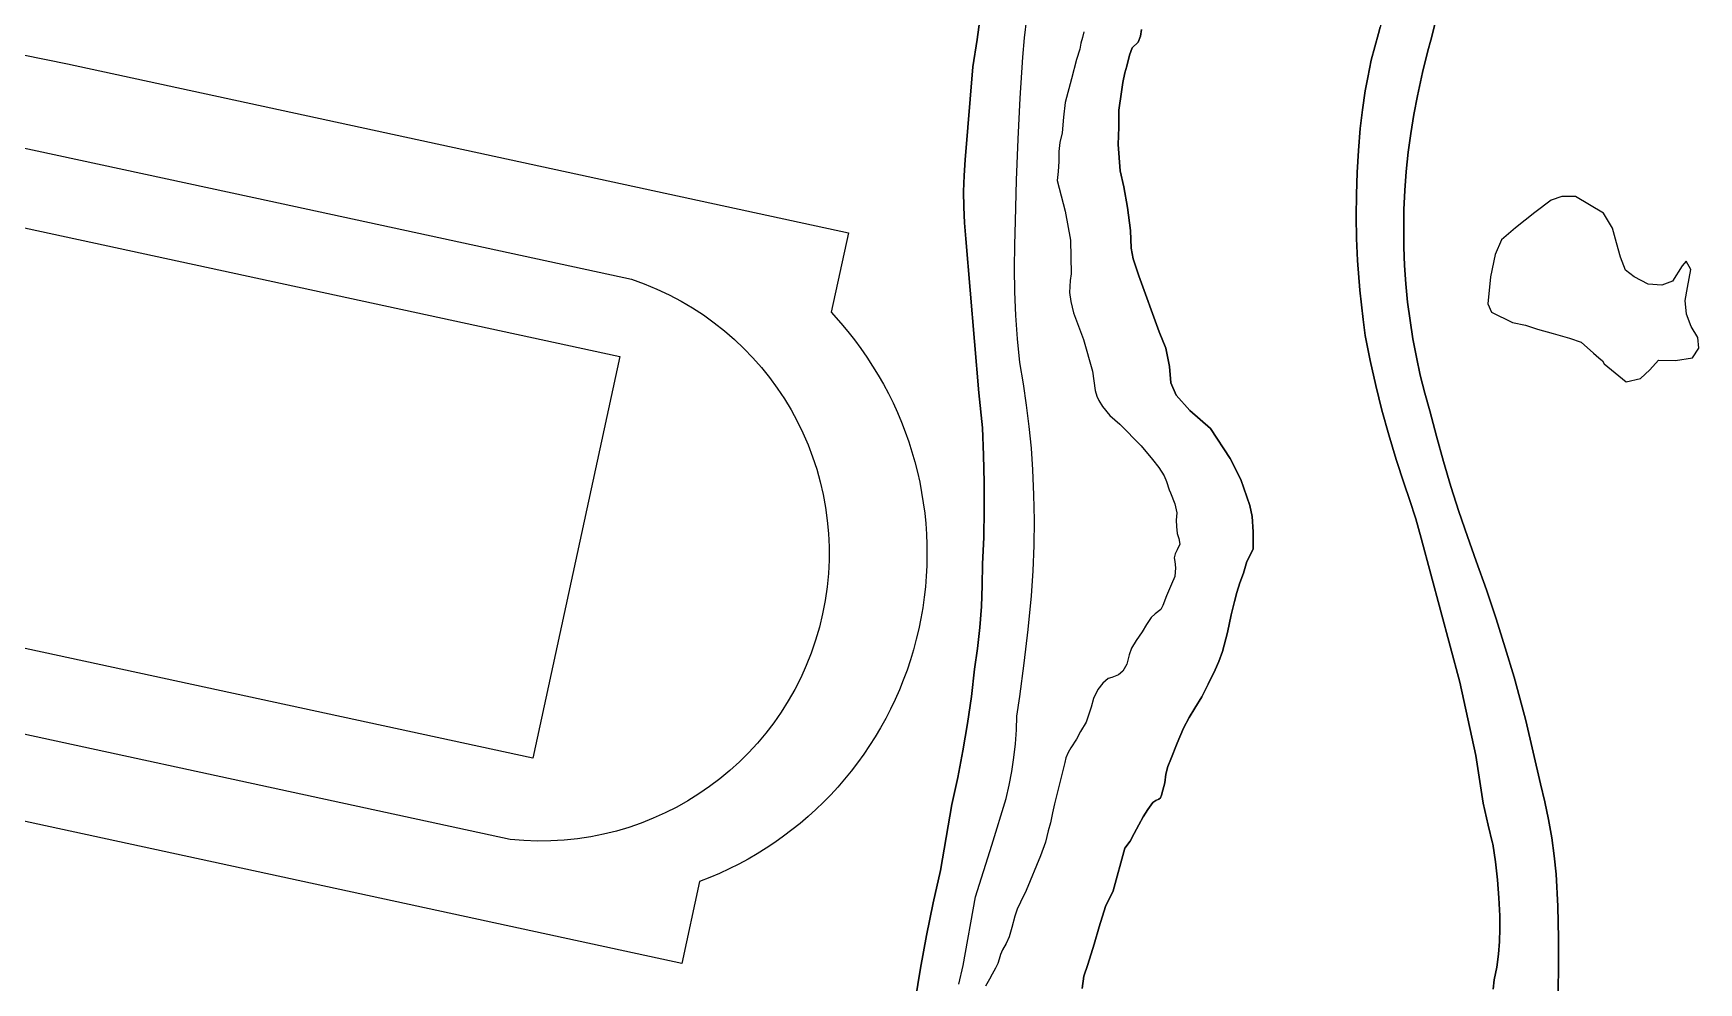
# Model space of a CAD drawing. Header units: inches. Extents: x 1273557 to 1282364, y 239587 to 246310.
# Drawn here: x 1279336 to 1280027, y 242800 to 243194 of the extents above; entities that cross this region are included whole.
import ezdxf

# ---------------------------------------------------------------- set-up
doc = ezdxf.new("R2010")
doc.units = ezdxf.units.IN
doc.header["$MEASUREMENT"] = 0
for name, color, linetype in [('GRASS', 3, 'Continuous'), ('GRASS-ISLAND', 22, 'Continuous'), ('MISC-SURF-FEAT', 40, 'Continuous'), ('STREET-UW', 50, 'Continuous'), ('Water_Source', 133, 'Continuous')]:
    doc.layers.add(name, color=color, linetype=linetype)

msp = doc.modelspace()

# ---------------------------------------------------------------- linework, layer by layer
at = {"layer": 'GRASS'}
for points in [[(1279702.17, 242792.65), (1279704.36, 242806.26), (1279706.85, 242819.82), (1279709.64, 242833.32), (1279712.73, 242846.76), (1279717.38, 242874.2), (1279719.81, 242885.31), (1279721.97, 242896.48), (1279723.86, 242907.7), (1279725.49, 242918.96), (1279726.85, 242930.26), (1279728.05, 242938.93), (1279728.98, 242947.63), (1279729.64, 242956.35), (1279730.03, 242965.1), (1279730.14, 242973.85), (1279730.6, 242985.15), (1279730.82, 242996.47), (1279730.8, 243007.78), (1279730.55, 243019.09), (1279730.06, 243030.39), (1279728.57, 243045), (1279723.19, 243108.93), (1279722.64, 243115.46), (1279722.34, 243122.01), (1279722.29, 243128.57), (1279722.49, 243135.12), (1279722.94, 243141.66), (1279726.16, 243180.31), (1279727.96, 243191.54), (1279729.48, 243202.8)], [(1279720.3, 242799.55), (1279722.12, 242807.33), (1279727.26, 242835.8), (1279733.94, 242857.29), (1279739.94, 242876.61), (1279741.21, 242882.24), (1279742.27, 242887.91), (1279743.12, 242893.62), (1279743.74, 242899.35), (1279744.15, 242905.11), (1279744.35, 242910.88), (1279745.55, 242918.97), (1279747.39, 242932.84), (1279749, 242946.75), (1279750.4, 242960.68), (1279751.09, 242971.15), (1279751.5, 242981.63), (1279751.63, 242992.12), (1279751.48, 243002.61), (1279751.05, 243013.09), (1279750.38, 243022.03), (1279749.5, 243030.96), (1279748.41, 243039.86), (1279747.12, 243048.74), (1279745.63, 243057.58), (1279744.68, 243067.33), (1279743.99, 243077.1), (1279743.56, 243086.88), (1279743.38, 243096.67), (1279743.46, 243106.46), (1279743.8, 243116.25), (1279744.26, 243133.26), (1279744.92, 243150.27), (1279745.77, 243167.27), (1279746.82, 243184.25), (1279747.56, 243192.3), (1279748.49, 243200.34)], [(1279918.04, 243198.95), (1279916.2, 243191.39), (1279914.93, 243186.93), (1279912.71, 243177.86), (1279910.61, 243168.25), (1279909.08, 243160.47), (1279907.79, 243152.64), (1279906.74, 243144.78), (1279905.92, 243136.89), (1279905.33, 243128.98), (1279904.99, 243121.06), (1279904.88, 243113.13), (1279904.95, 243105.47), (1279905.25, 243097.81), (1279905.78, 243090.17), (1279906.53, 243082.54), (1279907.5, 243074.94), (1279908.7, 243067.37), (1279910.13, 243059.83), (1279911.77, 243052.34), (1279913.64, 243044.91), (1279915.72, 243037.53), (1279918.46, 243026.99), (1279921.39, 243016.51), (1279924.51, 243006.08), (1279927.82, 242995.71), (1279931.31, 242985.41), (1279934.99, 242975.17), (1279939.2, 242963.21), (1279943.22, 242951.19), (1279947.04, 242939.1), (1279950.66, 242926.96), (1279954.08, 242914.75), (1279955.57, 242908.99), (1279961.63, 242882.73), (1279963.42, 242875.33), (1279964.97, 242867.88), (1279966.29, 242860.39), (1279967.36, 242852.85), (1279968.2, 242845.29), (1279968.78, 242831.91), (1279969.08, 242818.53), (1279969.12, 242805.14), (1279968.48, 242773.38)], [(1279772.11, 243194.77), (1279771.6, 243192.36), (1279770.91, 243190.04), (1279770.49, 243187.63), (1279769.12, 243183.26), (1279767.03, 243175.23), (1279764.44, 243165.45), (1279763.66, 243159.36), (1279763.14, 243152.9), (1279762.23, 243148.88), (1279761.77, 243145.12), (1279761.76, 243140.99), (1279761.47, 243136.77), (1279761.11, 243133.1), (1279764.38, 243120.35), (1279766.68, 243108.34), (1279766.86, 243094.41), (1279766.52, 243091.54), (1279766.21, 243086.61), (1279766.75, 243082.82), (1279767.89, 243078.12), (1279772.01, 243067.15), (1279775.72, 243054.02), (1279776.86, 243045.91), (1279777.62, 243043.65), (1279778.38, 243041.83), (1279779.84, 243039.28), (1279782.89, 243035.52), (1279787.11, 243031.91), (1279795.96, 243022.97), (1279800.67, 243017.37), (1279803.28, 243013.98), (1279805.44, 243010.6), (1279806.45, 243008.24), (1279807.53, 243004.71), (1279808.13, 243003.52), (1279809.9, 242998.9), (1279810.79, 242995.19), (1279810.54, 242992.14), (1279810.56, 242989.54), (1279810.94, 242986.65), (1279811.6, 242984.48), (1279811.99, 242982.22), (1279810.94, 242979.82), (1279810.09, 242978.23), (1279809.69, 242976.53), (1279809.92, 242975), (1279810.21, 242972.39), (1279809.94, 242968.71), (1279808.52, 242965.6), (1279806.42, 242960.8), (1279804.97, 242956.8), (1279804.12, 242955.11), (1279801.82, 242953.28), (1279800.08, 242951.8), (1279798.21, 242948.88), (1279796.33, 242945.87), (1279793.9, 242942.16), (1279791.94, 242939.07), (1279790.97, 242936.22), (1279789.97, 242932.38), (1279788.28, 242929.55), (1279786.54, 242927.98), (1279783.81, 242926.88), (1279782.28, 242926.47), (1279780.07, 242924.55), (1279778.02, 242921.81), (1279776.13, 242918.09), (1279775.15, 242914.61), (1279773.1, 242908.37), (1279770.84, 242904.39), (1279769.15, 242901.28), (1279766.81, 242897.66), (1279765.68, 242895.8), (1279764.73, 242893.49), (1279764.32, 242891.52), (1279759.93, 242874.48), (1279759.21, 242870.63), (1279758.29, 242866.52), (1279757.31, 242863.22), (1279756.2, 242858.58), (1279754.17, 242852.88), (1279748.24, 242838.48), (1279745.87, 242833.6), (1279744.53, 242830.66), (1279743.47, 242827.82), (1279742.28, 242823.09), (1279741.19, 242819.25), (1279739.95, 242816.49), (1279738.45, 242813.84), (1279737.59, 242811.88), (1279737, 242809.92), (1279736.51, 242808.23), (1279735.56, 242806.27), (1279734.15, 242803.7), (1279733.02, 242801.67), (1279731.33, 242798.83)], [(1279796.04, 243195.71), (1279795.7, 243192.93), (1279794.65, 243190.44), (1279792.25, 243188.08), (1279791.09, 243185.14), (1279789.99, 243180.5), (1279789.11, 243177.82), (1279788.29, 243173.8), (1279787.74, 243169.95), (1279786.65, 243162.34), (1279786.65, 243155.16), (1279786.47, 243147.97), (1279787.18, 243137.09), (1279788.72, 243130.49), (1279790.29, 243121.82), (1279791.58, 243112.36), (1279791.85, 243105.07), (1279792.63, 243100.65), (1279794.97, 243093.58), (1279803.45, 243070.28), (1279806.24, 243063.47), (1279807.76, 243055.88), (1279808.21, 243049.13), (1279810.51, 243043.96), (1279816.19, 243037.7), (1279824.71, 243030.12), (1279832.84, 243017.78), (1279837.29, 243009.05), (1279841.06, 242998.26), (1279842.02, 242993.65), (1279842.4, 242987.35), (1279842.49, 242980.07), (1279839.84, 242974.93), (1279838.37, 242970.21), (1279836.92, 242966.11), (1279835.65, 242962.1), (1279834.66, 242958.44), (1279833.35, 242952.9), (1279831.73, 242945.58), (1279829.64, 242937.64), (1279828.19, 242933.54), (1279826.66, 242930.07), (1279823.73, 242924.13), (1279821.17, 242918.89), (1279818.26, 242914.12), (1279815.83, 242910.31), (1279813.56, 242905.79), (1279810.88, 242899.57), (1279808.2, 242892.99), (1279806.95, 242889.88), (1279806.16, 242886.75), (1279805.7, 242883.17), (1279804.91, 242880.05), (1279804.41, 242877.99), (1279803.93, 242876.93), (1279803.28, 242876.31), (1279802.01, 242875.81), (1279800.83, 242875.03), (1279798.78, 242872.12), (1279796.81, 242869.02), (1279794.93, 242865.74), (1279793.04, 242862.11), (1279791.35, 242859.01), (1279789.2, 242856.01), (1279784.35, 242838.34), (1279782.83, 242835.15), (1279781.32, 242832.22), (1279779.76, 242827.41), (1279778.49, 242823.4), (1279776.42, 242816.26), (1279773.78, 242807.7), (1279772.13, 242802.89), (1279771.46, 242797.79)], [(1279942.01, 242797.56), (1279942.49, 242801.47), (1279943.47, 242806.71), (1279944.18, 242811.99), (1279944.64, 242817.3), (1279944.83, 242822.63), (1279944.76, 242827.96), (1279944.4, 242835.44), (1279943.79, 242842.91), (1279942.95, 242850.36), (1279941.87, 242857.77), (1279941.78, 242858.09), (1279939.92, 242865.54), (1279937.87, 242874.71), (1279934.84, 242894.5), (1279928.21, 242924.98), (1279912.18, 242984.64), (1279909.86, 242992.69), (1279907.33, 243000.67), (1279905.04, 243007.28), (1279901.75, 243017.36), (1279898.7, 243027.51), (1279895.88, 243037.73), (1279893.3, 243048.01), (1279890.96, 243058.35), (1279888.85, 243068.74), (1279888.03, 243075.37), (1279886.75, 243087.64), (1279885.71, 243099.94), (1279885.33, 243109.05), (1279885.17, 243118.17), (1279885.25, 243127.29), (1279885.56, 243136.41), (1279886.1, 243145.52), (1279886.87, 243154.61), (1279887.73, 243162.47), (1279888.86, 243170.3), (1279890.06, 243175.82), (1279891.45, 243183.09), (1279894.4, 243194.07), (1279895.08, 243196.7)]]:
    msp.add_lwpolyline(points, dxfattribs=at)
at = {"layer": 'GRASS-ISLAND'}
msp.add_lwpolyline([(1280022.7, 243088.7), (1280024.02, 243096.17), (1280022.07, 243099.63), (1280020.42, 243097.62), (1280016.4, 243091.36), (1280012.03, 243089.65), (1280006.36, 243090.02), (1280000.52, 243093.13), (1279996.96, 243095.94), (1279994.82, 243101.23), (1279993.15, 243107.18), (1279991.49, 243113.37), (1279987.78, 243119.6), (1279976.13, 243126.49), (1279970.44, 243126.41), (1279966.09, 243124.93), (1279959.36, 243119.87), (1279951.24, 243113.48), (1279945.43, 243108.4), (1279942.77, 243102.32), (1279940.94, 243093.05), (1279939.75, 243081.93), (1279941.26, 243078.48), (1279950.01, 243074.17), (1279955.45, 243073.12), (1279960.41, 243071.4), (1279966.96, 243069.65), (1279973.73, 243067.65), (1279978.46, 243065.94), (1279983.58, 243061.49), (1279985.8, 243059.56), (1279987.36, 243058.21), (1279988.02, 243057.05), (1279997.14, 243049.55), (1280003.09, 243050.99), (1280007.05, 243054.53), (1280010.56, 243058.53), (1280017.61, 243058.35), (1280024.69, 243059.54), (1280027.29, 243063.57), (1280026.94, 243067.89), (1280024.11, 243072.51), (1280022.19, 243077.57), (1280021.65, 243083.26)], close=True, dxfattribs=at)
at = {"layer": 'MISC-SURF-FEAT'}
for points in [[(1279350.4, 243181.45), (1279674.45, 243111.33), (1279667.33, 243078.42), (1279671.31, 243073.85, -0.52327), (1279612.75, 242842.18), (1279605.39, 242808.17), (1279146.79, 242907.4), (1279154.29, 242942.06), (1279150.51, 242947.35, -0.71557), (1279322.48, 243187.24), (1279350.4, 243181.45)], [(1279434.84, 243124.46), (1279584.4, 243092.1, -0.899045), (1279534.1, 242859.64), (1279245.35, 242922.12, -0.36466), (1279172.23, 243011.81), (1279193.05, 243108.03, -0.329512), (1279292.81, 243155.12), (1279434.84, 243124.46)]]:
    msp.add_lwpolyline(points, format="xyb", dxfattribs=at)
msp.add_lwpolyline([(1279297.33, 243050), (1279312.03, 243117.9), (1279579.57, 243060), (1279543.5, 242893.32), (1279277.68, 242950.84)], close=True, dxfattribs=at)
at = {"layer": 'STREET-UW'}
for points in [[(1279729.48, 243202.8), (1279727.96, 243191.54), (1279726.16, 243180.31), (1279722.94, 243141.66), (1279722.49, 243135.12), (1279722.29, 243128.57), (1279722.34, 243122.01), (1279722.64, 243115.46), (1279723.19, 243108.93), (1279728.57, 243045), (1279730.06, 243030.39), (1279730.55, 243019.09), (1279730.8, 243007.78), (1279730.82, 242996.47), (1279730.6, 242985.15), (1279730.14, 242973.85), (1279730.03, 242965.1), (1279729.64, 242956.35), (1279728.98, 242947.63), (1279728.05, 242938.93), (1279726.85, 242930.26), (1279725.49, 242918.96), (1279723.86, 242907.7), (1279721.97, 242896.48), (1279719.81, 242885.31), (1279717.38, 242874.2), (1279712.73, 242846.76), (1279709.64, 242833.32), (1279706.85, 242819.82), (1279704.36, 242806.26), (1279702.17, 242792.65)], [(1279720.3, 242799.55), (1279722.12, 242807.33), (1279727.26, 242835.8), (1279733.94, 242857.29), (1279739.94, 242876.61), (1279741.21, 242882.24), (1279742.27, 242887.91), (1279743.12, 242893.62), (1279743.74, 242899.35), (1279744.15, 242905.11), (1279744.35, 242910.88), (1279745.55, 242918.97), (1279747.39, 242932.84), (1279749, 242946.75), (1279750.4, 242960.68), (1279751.09, 242971.15), (1279751.5, 242981.63), (1279751.63, 242992.12), (1279751.48, 243002.61), (1279751.05, 243013.09), (1279750.38, 243022.03), (1279749.5, 243030.96), (1279748.41, 243039.86), (1279747.12, 243048.74), (1279745.63, 243057.58), (1279744.68, 243067.33), (1279743.99, 243077.1), (1279743.56, 243086.88), (1279743.38, 243096.67), (1279743.46, 243106.46), (1279743.8, 243116.25), (1279744.26, 243133.26), (1279744.92, 243150.27), (1279745.77, 243167.27), (1279746.82, 243184.25), (1279747.56, 243192.3), (1279748.49, 243200.34)], [(1279896.59, 243202.56), (1279894.4, 243194.07), (1279891.45, 243183.09), (1279890.06, 243175.82), (1279888.86, 243170.3), (1279887.73, 243162.47), (1279886.87, 243154.61), (1279886.1, 243145.52), (1279885.56, 243136.41), (1279885.25, 243127.29), (1279885.17, 243118.17), (1279885.33, 243109.05), (1279885.71, 243099.94), (1279886.75, 243087.64), (1279888.03, 243075.37), (1279888.85, 243068.74), (1279890.96, 243058.35), (1279893.3, 243048.01), (1279895.88, 243037.73), (1279898.7, 243027.51), (1279901.75, 243017.36), (1279905.04, 243007.28), (1279907.33, 243000.67), (1279909.86, 242992.69), (1279912.18, 242984.64), (1279928.21, 242924.98), (1279934.84, 242894.5), (1279937.87, 242874.71), (1279939.92, 242865.54), (1279941.78, 242858.09), (1279941.87, 242857.77), (1279942.95, 242850.36), (1279943.79, 242842.91), (1279944.4, 242835.44), (1279944.76, 242827.96), (1279944.83, 242822.63), (1279944.64, 242817.3), (1279944.18, 242811.99), (1279943.47, 242806.71), (1279942.49, 242801.47), (1279942.01, 242797.56)], [(1279968.48, 242773.38), (1279969.12, 242805.14), (1279969.08, 242818.53), (1279968.78, 242831.91), (1279968.2, 242845.29), (1279967.36, 242852.85), (1279966.29, 242860.39), (1279964.97, 242867.88), (1279963.42, 242875.33), (1279961.63, 242882.73), (1279955.57, 242908.99), (1279954.08, 242914.75), (1279950.66, 242926.96), (1279947.04, 242939.1), (1279943.22, 242951.19), (1279939.2, 242963.21), (1279934.99, 242975.17), (1279931.31, 242985.41), (1279927.82, 242995.71), (1279924.51, 243006.08), (1279921.39, 243016.51), (1279918.46, 243026.99), (1279915.72, 243037.53), (1279913.64, 243044.91), (1279911.77, 243052.34), (1279910.13, 243059.83), (1279908.7, 243067.37), (1279907.5, 243074.94), (1279906.53, 243082.54), (1279905.78, 243090.17), (1279905.25, 243097.81), (1279904.95, 243105.47), (1279904.88, 243113.13), (1279904.99, 243121.06), (1279905.33, 243128.98), (1279905.92, 243136.89), (1279906.74, 243144.78), (1279907.79, 243152.64), (1279909.08, 243160.47), (1279910.61, 243168.25), (1279912.71, 243177.86), (1279914.93, 243186.93), (1279916.2, 243191.39), (1279918.04, 243198.95)]]:
    msp.add_lwpolyline(points, dxfattribs=at)
at = {"layer": 'Water_Source'}
for points in [[(1279772.11, 243194.77), (1279771.6, 243192.36), (1279770.91, 243190.04), (1279770.49, 243187.63), (1279769.12, 243183.26), (1279767.03, 243175.23), (1279764.44, 243165.45), (1279763.66, 243159.36), (1279763.14, 243152.9), (1279762.23, 243148.88), (1279761.77, 243145.12), (1279761.76, 243140.99), (1279761.47, 243136.77), (1279761.11, 243133.1), (1279764.38, 243120.35), (1279766.68, 243108.34), (1279766.86, 243094.41), (1279766.52, 243091.54), (1279766.21, 243086.61), (1279766.75, 243082.82), (1279767.89, 243078.12), (1279772.01, 243067.15), (1279775.72, 243054.02), (1279776.86, 243045.91), (1279777.62, 243043.65), (1279778.38, 243041.83), (1279779.84, 243039.28), (1279782.89, 243035.52), (1279787.11, 243031.91), (1279795.96, 243022.97), (1279800.67, 243017.37), (1279803.28, 243013.98), (1279805.44, 243010.6), (1279806.45, 243008.24), (1279807.53, 243004.71), (1279808.13, 243003.52), (1279809.9, 242998.9), (1279810.79, 242995.19), (1279810.54, 242992.14), (1279810.56, 242989.54), (1279810.94, 242986.65), (1279811.6, 242984.48), (1279811.99, 242982.22), (1279810.94, 242979.82), (1279810.09, 242978.23), (1279809.69, 242976.53), (1279809.92, 242975), (1279810.21, 242972.39), (1279809.94, 242968.71), (1279808.52, 242965.6), (1279806.42, 242960.8), (1279804.97, 242956.8), (1279804.12, 242955.11), (1279801.82, 242953.28), (1279800.08, 242951.8), (1279798.21, 242948.88), (1279796.33, 242945.87), (1279793.9, 242942.16), (1279791.94, 242939.07), (1279790.97, 242936.22), (1279789.97, 242932.38), (1279788.28, 242929.55), (1279786.54, 242927.98), (1279783.81, 242926.88), (1279782.28, 242926.47), (1279780.07, 242924.55), (1279778.02, 242921.81), (1279776.13, 242918.09), (1279775.15, 242914.61), (1279773.1, 242908.37), (1279770.84, 242904.39), (1279769.15, 242901.28), (1279766.81, 242897.66), (1279765.68, 242895.8), (1279764.73, 242893.49), (1279764.32, 242891.52), (1279759.93, 242874.48), (1279759.21, 242870.63), (1279758.29, 242866.52), (1279757.31, 242863.22), (1279756.2, 242858.58), (1279754.17, 242852.88), (1279748.24, 242838.48), (1279745.87, 242833.6), (1279744.53, 242830.66), (1279743.47, 242827.82), (1279742.28, 242823.09), (1279741.19, 242819.25), (1279739.95, 242816.49), (1279738.45, 242813.84), (1279737.59, 242811.88), (1279737, 242809.92), (1279736.51, 242808.23), (1279735.56, 242806.27), (1279734.15, 242803.7), (1279733.02, 242801.67), (1279731.33, 242798.83)], [(1279771.46, 242797.79), (1279772.13, 242802.89), (1279773.78, 242807.7), (1279776.42, 242816.26), (1279778.49, 242823.4), (1279779.76, 242827.41), (1279781.32, 242832.22), (1279782.83, 242835.15), (1279784.35, 242838.34), (1279789.2, 242856.01), (1279791.35, 242859.01), (1279793.04, 242862.11), (1279794.93, 242865.74), (1279796.81, 242869.02), (1279798.78, 242872.12), (1279800.83, 242875.03), (1279802.01, 242875.81), (1279803.28, 242876.31), (1279803.93, 242876.93), (1279804.41, 242877.99), (1279804.91, 242880.05), (1279805.7, 242883.17), (1279806.16, 242886.75), (1279806.95, 242889.88), (1279808.2, 242892.99), (1279810.88, 242899.57), (1279813.56, 242905.79), (1279815.83, 242910.31), (1279818.26, 242914.12), (1279821.17, 242918.89), (1279823.73, 242924.13), (1279826.66, 242930.07), (1279828.19, 242933.54), (1279829.64, 242937.64), (1279831.73, 242945.58), (1279833.35, 242952.9), (1279834.66, 242958.44), (1279835.65, 242962.1), (1279836.92, 242966.11), (1279838.37, 242970.21), (1279839.84, 242974.93), (1279842.49, 242980.07), (1279842.4, 242987.35), (1279842.02, 242993.65), (1279841.06, 242998.26), (1279837.29, 243009.05), (1279832.84, 243017.78), (1279824.71, 243030.12), (1279816.19, 243037.7), (1279810.51, 243043.96), (1279808.21, 243049.13), (1279807.76, 243055.88), (1279806.24, 243063.47), (1279803.45, 243070.28), (1279794.97, 243093.58), (1279792.63, 243100.65), (1279791.85, 243105.07), (1279791.58, 243112.36), (1279790.29, 243121.82), (1279788.72, 243130.49), (1279787.18, 243137.09), (1279786.47, 243147.97), (1279786.65, 243155.16), (1279786.65, 243162.34), (1279787.74, 243169.95), (1279788.29, 243173.8), (1279789.11, 243177.82), (1279789.99, 243180.5), (1279791.09, 243185.14), (1279792.25, 243188.08), (1279794.65, 243190.44), (1279795.7, 243192.93), (1279796.04, 243195.71)]]:
    msp.add_lwpolyline(points, dxfattribs=at)
msp.add_lwpolyline([(1280022.7, 243088.7), (1280024.02, 243096.17), (1280022.07, 243099.63), (1280020.42, 243097.62), (1280016.4, 243091.36), (1280012.03, 243089.65), (1280006.36, 243090.02), (1280000.52, 243093.13), (1279996.96, 243095.94), (1279994.82, 243101.23), (1279993.15, 243107.18), (1279991.49, 243113.37), (1279987.78, 243119.6), (1279976.13, 243126.49), (1279970.44, 243126.41), (1279966.09, 243124.93), (1279959.36, 243119.87), (1279951.24, 243113.48), (1279945.43, 243108.4), (1279942.77, 243102.32), (1279940.94, 243093.05), (1279939.75, 243081.93), (1279941.26, 243078.48), (1279950.01, 243074.17), (1279955.45, 243073.12), (1279960.41, 243071.4), (1279966.96, 243069.65), (1279973.73, 243067.65), (1279978.46, 243065.94), (1279983.58, 243061.49), (1279985.8, 243059.56), (1279987.36, 243058.21), (1279988.02, 243057.05), (1279997.14, 243049.55), (1280003.09, 243050.99), (1280007.05, 243054.53), (1280010.56, 243058.53), (1280017.61, 243058.35), (1280024.69, 243059.54), (1280027.29, 243063.57), (1280026.94, 243067.89), (1280024.11, 243072.51), (1280022.19, 243077.57), (1280021.65, 243083.26)], close=True, dxfattribs=at)

doc.saveas('drawing.dxf')
